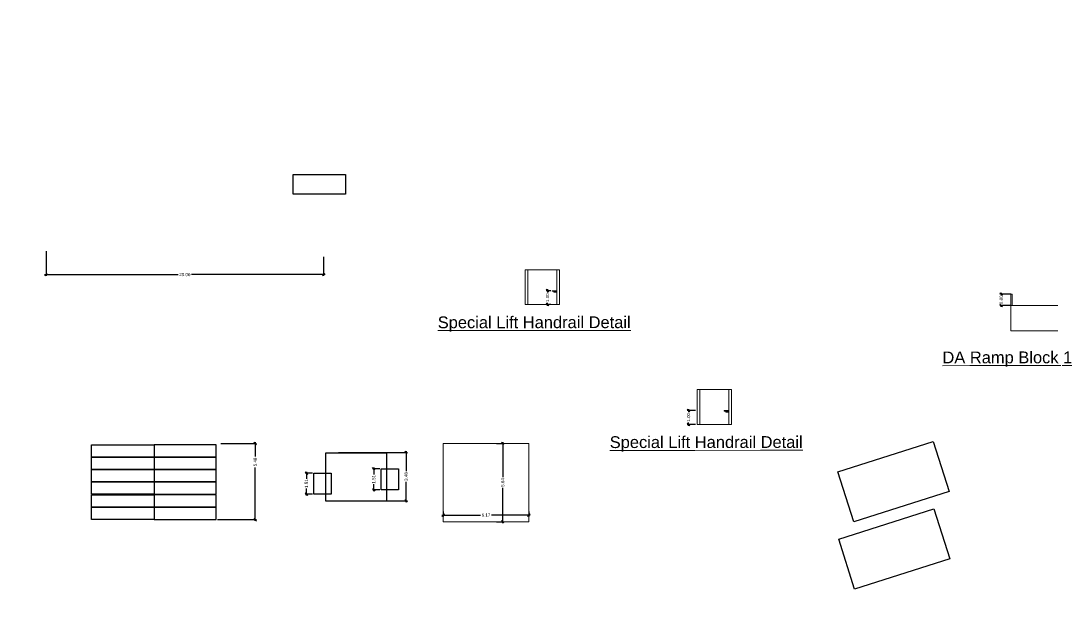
# Model space of a CAD drawing. Header units: metres. Extents: x 256329 to 886268, y -249371 to 355.
# Drawn here: x 283942.9 to 284017.1, y -1300.5 to -1258.7 of the extents above; entities that cross this region are included whole.
import ezdxf

# ---------------------------------------------------------------- set-up
doc = ezdxf.new("R2010")
doc.units = ezdxf.units.M
doc.header["$MEASUREMENT"] = 0
doc.header["$PDMODE"] = 35
doc.linetypes.add('CONTINULUS', pattern=[0])
doc.layers.get('0').update_dxf_attribs({"lineweight": 18})
doc.layers.get('Defpoints').update_dxf_attribs({"lineweight": 20})
for name, color, linetype, lineweight in [('BLK_1_PARAPET_HT', 7, 'Continuous', 0), ('BLK_2_PARAPET_HT', 7, 'Continuous', 0), ('MAIN_GATE', 7, 'Continuous', 9), ('TEXT', 7, 'Continuous', 18)]:
    doc.layers.add(name, color=color, linetype=linetype, lineweight=lineweight)
for name, color, linetype in [('DA parking', 7, 'Continuous'), ('DIST_EXIT', 7, 'Continuous'), ('ICT_LANDING_POINT_1', 7, 'Continuous'), ('ICT_LANDING_POINT_1_DOOR_1', 7, 'Continuous'), ('ICT_LANDING_POINT_1_DOOR_2', 7, 'Continuous')]:
    doc.layers.add(name, color=color, linetype=linetype)
doc.layers.add('SITE_COMPONENTS', color=7, linetype='Continuous', plot=False)
doc.layers.add('WATER_TREATMENT_PLANT', color=7, linetype='Continuous', plot=False)
doc.styles.get("Standard").update_dxf_attribs({"font": 'arial.ttf'})
doc.dimstyles.new('METRIC DIM', dxfattribs={"dimtxt": 0.23, "dimasz": 0.18, "dimexe": 0.1, "dimexo": 0.1, "dimgap": 0.09, "dimtad": 0, "dimzin": 0, "dimdsep": 46, "dimtxsty": 'Standard', "dimblk": 'OBLIQUE', "dimcen": 0, "dimdle": 0.1, "dimclrd": 147, "dimclre": 147, "dimclrt": 7, "dimadec": 0, "dimazin": 0, "dimtfac": 1, "dimtofl": 0, "dimtmove": 0, "dimatfit": 2, "dimfxl": 0.125, "dimtolj": 1, "dimtzin": 0, "dimarcsym": 0})

# ---------------------------------------------------------------- blocks, each defined once
blk = doc.blocks.new('_Oblique')
at = {"color": 0, "linetype": 'ByBlock', "lineweight": -2}
blk.add_line((-0.5, -0.5), (0.5, 0.5), dxfattribs=at)
blk = doc.blocks.new('*D15')
at = {"layer": 'Defpoints', "color": 0, "linetype": 'CONTINULUS', "ltscale": 0.05, "transparency": 16777216}
for p in [(283965.643889, -1289.733363), (283970.616945, -1289.733363), (283965.643889, -1293.214864)]:
    blk.add_point(p, dxfattribs=at)
at = {"layer": 'ICT_LANDING_POINT_1', "color": 147, "lineweight": -2, "ltscale": 0.05, "transparency": 16777216}
for p, q in [((283970.616945, -1289.633363), (283970.616945, -1291.085239)), ((283965.743889, -1289.733363), (283970.716945, -1289.733363)), ((283970.616945, -1293.314864), (283970.616945, -1291.862988)), ((283965.743889, -1293.214864), (283970.716945, -1293.214864))]:
    blk.add_line(p, q, dxfattribs=at)
at = {"layer": 'ICT_LANDING_POINT_1', "color": 147, "linetype": 'CONTINULUS', "lineweight": -2, "ltscale": 0.05, "transparency": 16777216, "xscale": 0.18, "yscale": 0.18, "zscale": 0.18}
for p, rotation in [((283970.616945, -1289.733363), 90), ((283970.616945, -1293.214864), 270)]:
    blk.add_blockref('_Oblique', p, dxfattribs=dict(at, rotation=rotation))
at = {"layer": 'ICT_LANDING_POINT_1', "color": 7, "linetype": 'CONTINULUS', "ltscale": 0.05, "transparency": 16777216, "insert": (283970.616945, -1291.474113), "char_height": 0.23, "attachment_point": 5, "rotation": 90}
blk.add_mtext('\\A1;3.48', dxfattribs=at)
blk = doc.blocks.new('*D16')
at = {"layer": 'Defpoints', "color": 0, "linetype": 'CONTINULUS', "ltscale": 0.05, "transparency": 16777216}
for p in [(283968.819892, -1290.917054), (283968.286874, -1292.424491), (283968.819892, -1292.424491)]:
    blk.add_point(p, dxfattribs=at)
at = {"layer": 'ICT_LANDING_POINT_1_DOOR_2', "color": 147, "lineweight": -2, "ltscale": 0.05, "transparency": 16777216}
for p, q in [((283968.719892, -1290.917054), (283968.186874, -1290.917054)), ((283968.286874, -1290.817054), (283968.286874, -1291.31508)), ((283968.719892, -1292.424491), (283968.186874, -1292.424491)), ((283968.286874, -1292.524491), (283968.286874, -1292.026465))]:
    blk.add_line(p, q, dxfattribs=at)
at = {"layer": 'ICT_LANDING_POINT_1_DOOR_2', "color": 147, "linetype": 'CONTINULUS', "lineweight": -2, "ltscale": 0.05, "transparency": 16777216, "xscale": 0.18, "yscale": 0.18, "zscale": 0.18}
for p, rotation in [((283968.286874, -1290.917054), 90), ((283968.286874, -1292.424491), 270)]:
    blk.add_blockref('_Oblique', p, dxfattribs=dict(at, rotation=rotation))
at = {"layer": 'ICT_LANDING_POINT_1_DOOR_2', "color": 7, "linetype": 'CONTINULUS', "ltscale": 0.05, "transparency": 16777216, "insert": (283968.286874, -1291.670773), "char_height": 0.23, "attachment_point": 5, "rotation": 90}
blk.add_mtext('\\A1;1.51', dxfattribs=at)
blk = doc.blocks.new('*D17')
at = {"layer": 'Defpoints', "color": 0, "linetype": 'CONTINULUS', "ltscale": 0.05, "transparency": 16777216}
for p in [(283963.973524, -1291.226842), (283963.440506, -1292.73428), (283963.973524, -1292.73428)]:
    blk.add_point(p, dxfattribs=at)
at = {"layer": 'ICT_LANDING_POINT_1_DOOR_2', "color": 147, "lineweight": -2, "ltscale": 0.05, "transparency": 16777216}
for p, q in [((283963.440506, -1291.126842), (283963.440506, -1291.624868)), ((283963.873524, -1291.226842), (283963.340506, -1291.226842)), ((283963.440506, -1292.83428), (283963.440506, -1292.336253)), ((283963.873524, -1292.73428), (283963.340506, -1292.73428))]:
    blk.add_line(p, q, dxfattribs=at)
at = {"layer": 'ICT_LANDING_POINT_1_DOOR_2', "color": 147, "linetype": 'CONTINULUS', "lineweight": -2, "ltscale": 0.05, "transparency": 16777216, "xscale": 0.18, "yscale": 0.18, "zscale": 0.18}
for p, rotation in [((283963.440506, -1291.226842), 90), ((283963.440506, -1292.73428), 270)]:
    blk.add_blockref('_Oblique', p, dxfattribs=dict(at, rotation=rotation))
at = {"layer": 'ICT_LANDING_POINT_1_DOOR_2', "color": 7, "linetype": 'CONTINULUS', "ltscale": 0.05, "transparency": 16777216, "insert": (283963.440506, -1291.980561), "char_height": 0.23, "attachment_point": 5, "rotation": 90}
blk.add_mtext('\\A1;1.51', dxfattribs=at)
blk = doc.blocks.new('*D18')
at = {"layer": 'BLK_1_PARAPET_HT', "color": 147, "lineweight": -2, "transparency": 16777216}
for p, q in [((283990.964758, -1286.613103), (283990.964758, -1286.836472)), ((283991.472035, -1286.713103), (283990.864758, -1286.713103)), ((283991.472035, -1287.714842), (283990.864758, -1287.714842)), ((283990.964758, -1287.814842), (283990.964758, -1287.591472))]:
    blk.add_line(p, q, dxfattribs=at)
at = {"layer": 'Defpoints', "color": 0, "transparency": 16777216}
for p in [(283991.572035, -1286.713103), (283990.964758, -1287.714842), (283991.572035, -1287.714842)]:
    blk.add_point(p, dxfattribs=at)
at = {"layer": 'BLK_1_PARAPET_HT', "color": 147, "lineweight": -2, "transparency": 16777216, "xscale": 0.18, "yscale": 0.18, "zscale": 0.18}
for p, rotation in [((283990.964758, -1286.713103), 90), ((283990.964758, -1287.714842), 270)]:
    blk.add_blockref('_Oblique', p, dxfattribs=dict(at, rotation=rotation))
at = {"layer": 'BLK_1_PARAPET_HT', "color": 7, "transparency": 16777216, "insert": (283990.964758, -1287.213972), "char_height": 0.23, "attachment_point": 5, "rotation": 90}
blk.add_mtext('\\A1;1.00', dxfattribs=at)
blk = doc.blocks.new('*D19')
at = {"layer": 'Defpoints', "color": 0, "linetype": 'CONTINULUS', "ltscale": 0.05, "transparency": 16777216}
for p in [(283944.682635, -1275.13963), (283964.6787, -1275.55311), (283964.6787, -1276.93396)]:
    blk.add_point(p, dxfattribs=at)
at = {"layer": 'DIST_EXIT', "color": 147, "lineweight": -2, "ltscale": 0.05, "transparency": 16777216}
for p, q in [((283944.682635, -1275.23963), (283944.682635, -1277.03396)), ((283964.6787, -1275.65311), (283964.6787, -1277.03396)), ((283944.582635, -1276.93396), (283954.201032, -1276.93396)), ((283964.7787, -1276.93396), (283955.160302, -1276.93396))]:
    blk.add_line(p, q, dxfattribs=at)
at = {"layer": 'DIST_EXIT', "color": 147, "linetype": 'CONTINULUS', "lineweight": -2, "ltscale": 0.05, "transparency": 16777216, "xscale": 0.18, "yscale": 0.18, "zscale": 0.18, "rotation": 180}
blk.add_blockref('_Oblique', (283944.682635, -1276.93396), dxfattribs=at)
at = {"layer": 'DIST_EXIT', "color": 147, "linetype": 'CONTINULUS', "lineweight": -2, "ltscale": 0.05, "transparency": 16777216, "xscale": 0.18, "yscale": 0.18, "zscale": 0.18}
blk.add_blockref('_Oblique', (283964.6787, -1276.93396), dxfattribs=at)
at = {"layer": 'DIST_EXIT', "color": 7, "linetype": 'CONTINULUS', "ltscale": 0.05, "transparency": 16777216, "insert": (283954.680667, -1276.93396), "char_height": 0.23, "attachment_point": 5}
blk.add_mtext('\\A1;20.00', dxfattribs=at)
blk = doc.blocks.new('*D20')
at = {"layer": 'Defpoints', "color": 0, "linetype": 'CONTINULUS', "ltscale": 0.05, "transparency": 16777216}
for p in [(283957.181917, -1289.094076), (283956.932407, -1294.570662), (283959.746296, -1294.570662)]:
    blk.add_point(p, dxfattribs=at)
at = {"layer": 'SITE_COMPONENTS', "color": 147, "lineweight": -2, "ltscale": 0.05, "transparency": 16777216}
for p, q in [((283957.281917, -1289.094076), (283959.846296, -1289.094076)), ((283959.746296, -1288.994076), (283959.746296, -1290.03218)), ((283959.746296, -1294.670662), (283959.746296, -1290.810086)), ((283957.032407, -1294.570662), (283959.846296, -1294.570662))]:
    blk.add_line(p, q, dxfattribs=at)
at = {"layer": 'SITE_COMPONENTS', "color": 147, "linetype": 'CONTINULUS', "lineweight": -2, "ltscale": 0.05, "transparency": 16777216, "xscale": 0.18, "yscale": 0.18, "zscale": 0.18}
for p, rotation in [((283959.746296, -1289.094076), 90), ((283959.746296, -1294.570662), 270)]:
    blk.add_blockref('_Oblique', p, dxfattribs=dict(at, rotation=rotation))
at = {"layer": 'SITE_COMPONENTS', "color": 7, "linetype": 'CONTINULUS', "ltscale": 0.05, "transparency": 16777216, "insert": (283959.746296, -1290.421133), "char_height": 0.23, "attachment_point": 5, "rotation": 90}
blk.add_mtext('\\A1;5.48', dxfattribs=at)
blk = doc.blocks.new('*D26')
at = {"layer": 'BLK_1_PARAPET_HT', "color": 147, "lineweight": -2, "transparency": 16777216}
for p, q in [((284014.173985, -1278.350713), (284013.381946, -1278.350713)), ((284013.481946, -1278.250713), (284013.481946, -1278.362388)), ((284014.173985, -1279.150713), (284013.381946, -1279.150713)), ((284013.481946, -1279.250713), (284013.481946, -1279.139039))]:
    blk.add_line(p, q, dxfattribs=at)
at = {"layer": 'Defpoints', "color": 0, "linetype": 'Continuous', "transparency": 16777216}
for p in [(284013.481946, -1278.350713), (284014.273985, -1278.350713), (284014.273985, -1279.150713)]:
    blk.add_point(p, dxfattribs=at)
at = {"layer": 'BLK_1_PARAPET_HT', "color": 147, "linetype": 'Continuous', "lineweight": -2, "transparency": 16777216, "xscale": 0.18, "yscale": 0.18, "zscale": 0.18}
for p, rotation in [((284013.481946, -1278.350713), 90), ((284013.481946, -1279.150713), 270)]:
    blk.add_blockref('_Oblique', p, dxfattribs=dict(at, rotation=rotation))
at = {"layer": 'BLK_1_PARAPET_HT', "color": 7, "linetype": 'Continuous', "transparency": 16777216, "insert": (284013.481946, -1278.750713), "char_height": 0.23, "attachment_point": 5, "rotation": 90}
blk.add_mtext('\\A1;0.80', dxfattribs=at)
blk = doc.blocks.new('*D176')
at = {"layer": 'Defpoints', "color": 0, "linetype": 'CONTINULUS', "ltscale": 0.05, "transparency": 16777216}
for p in [(283973.287992, -1293.881705), (283979.45505, -1293.881705), (283979.45505, -1294.247026)]:
    blk.add_point(p, dxfattribs=at)
at = {"layer": 'MAIN_GATE', "color": 147, "lineweight": -2, "ltscale": 0.05, "transparency": 16777216}
for p, q in [((283973.287992, -1293.981705), (283973.287992, -1294.347026)), ((283979.45505, -1293.981705), (283979.45505, -1294.347026)), ((283973.187992, -1294.247026), (283975.982176, -1294.247026)), ((283979.55505, -1294.247026), (283976.760866, -1294.247026))]:
    blk.add_line(p, q, dxfattribs=at)
at = {"layer": 'MAIN_GATE', "color": 147, "linetype": 'CONTINULUS', "lineweight": -2, "ltscale": 0.05, "transparency": 16777216, "xscale": 0.18, "yscale": 0.18, "zscale": 0.18, "rotation": 180}
blk.add_blockref('_Oblique', (283973.287992, -1294.247026), dxfattribs=at)
at = {"layer": 'MAIN_GATE', "color": 147, "linetype": 'CONTINULUS', "lineweight": -2, "ltscale": 0.05, "transparency": 16777216, "xscale": 0.18, "yscale": 0.18, "zscale": 0.18}
blk.add_blockref('_Oblique', (283979.45505, -1294.247026), dxfattribs=at)
at = {"layer": 'MAIN_GATE', "color": 7, "linetype": 'CONTINULUS', "ltscale": 0.05, "transparency": 16777216, "insert": (283976.371521, -1294.247026), "char_height": 0.23, "attachment_point": 5}
blk.add_mtext('\\A1;6.17', dxfattribs=at)
blk = doc.blocks.new('*D243')
at = {"layer": 'Defpoints', "color": 0, "linetype": 'CONTINULUS', "ltscale": 0.05, "transparency": 16777216}
for p in [(283977.031771, -1289.085208), (283977.031771, -1294.724467), (283977.575708, -1294.724467)]:
    blk.add_point(p, dxfattribs=at)
at = {"layer": 'MAIN_GATE', "color": 147, "lineweight": -2, "ltscale": 0.05, "transparency": 16777216}
for p, q in [((283977.131771, -1289.085208), (283977.675708, -1289.085208)), ((283977.575708, -1288.985208), (283977.575708, -1291.51659)), ((283977.575708, -1294.824467), (283977.575708, -1292.293084)), ((283977.131771, -1294.724467), (283977.675708, -1294.724467))]:
    blk.add_line(p, q, dxfattribs=at)
at = {"layer": 'MAIN_GATE', "color": 147, "linetype": 'CONTINULUS', "lineweight": -2, "ltscale": 0.05, "transparency": 16777216, "xscale": 0.18, "yscale": 0.18, "zscale": 0.18}
for p, rotation in [((283977.575708, -1289.085208), 90), ((283977.575708, -1294.724467), 270)]:
    blk.add_blockref('_Oblique', p, dxfattribs=dict(at, rotation=rotation))
at = {"layer": 'MAIN_GATE', "color": 7, "linetype": 'CONTINULUS', "ltscale": 0.05, "transparency": 16777216, "insert": (283977.575708, -1291.904837), "char_height": 0.23, "attachment_point": 5, "rotation": 90}
blk.add_mtext('\\A1;5.64', dxfattribs=at)
blk = doc.blocks.new('*D2088')
at = {"layer": 'BLK_2_PARAPET_HT', "color": 147, "lineweight": -2, "transparency": 16777216}
for p, q in [((283981.040848, -1278.091812), (283980.703825, -1278.091812)), ((283980.803825, -1277.991812), (283980.803825, -1278.2201)), ((283981.042691, -1279.091983), (283980.703825, -1279.091983)), ((283980.803825, -1279.191983), (283980.803825, -1278.9751))]:
    blk.add_line(p, q, dxfattribs=at)
at = {"layer": 'Defpoints', "color": 0, "linetype": 'Continuous', "transparency": 16777216}
for p in [(283981.140848, -1278.091812), (283980.803825, -1279.091983), (283981.142691, -1279.091983)]:
    blk.add_point(p, dxfattribs=at)
at = {"layer": 'BLK_2_PARAPET_HT', "color": 147, "linetype": 'Continuous', "lineweight": -2, "transparency": 16777216, "xscale": 0.18, "yscale": 0.18, "zscale": 0.18}
for p, rotation in [((283980.803825, -1278.091812), 90), ((283980.803825, -1279.091983), 270)]:
    blk.add_blockref('_Oblique', p, dxfattribs=dict(at, rotation=rotation))
at = {"layer": 'BLK_2_PARAPET_HT', "color": 7, "linetype": 'Continuous', "transparency": 16777216, "insert": (283980.803825, -1278.5976), "char_height": 0.23, "attachment_point": 5, "rotation": 90}
blk.add_mtext('\\A1;1.00', dxfattribs=at)

msp = doc.modelspace()

# ---------------------------------------------------------------- linework, layer by layer
at = {"color": 1, "ltscale": 0.5}
for p, q in [((283979.183298, -1279.091983), (283979.183298, -1276.594209)), ((283981.67257, -1276.594209), (283979.183298, -1276.594209)), ((283979.386504, -1279.091983), (283979.386504, -1276.594209)), ((283981.469364, -1279.091983), (283981.469364, -1276.594209)), ((283981.67257, -1279.091983), (283981.67257, -1276.594209)), ((283979.183298, -1279.091983), (283981.67257, -1279.091983))]:
    msp.add_line(p, q, dxfattribs=at)
for points in [[(283981.469364, -1278.091983), (283981.142691, -1278.091983), (283981.142691, -1278.134631), (283981.469364, -1278.134631)], [(283981.261604, -1278.134631), (283981.469364, -1278.134631), (283981.469364, -1278.20614), (283981.261604, -1278.20614)], [(284014.168333, -1279.150713), (284014.267699, -1279.150713), (284014.267699, -1278.350713), (284014.168333, -1278.350713)], [(284014.168333, -1280.971171), (284017.775802, -1280.971171), (284017.775802, -1279.150713), (284014.168333, -1279.150713)], [(283991.572035, -1287.714842), (283991.572035, -1285.217069)], [(283994.061307, -1285.217069), (283991.572035, -1285.217069)], [(283991.775241, -1287.714842), (283991.775241, -1285.217069)], [(283993.858101, -1287.714842), (283993.858101, -1285.217069)], [(283994.061307, -1287.714842), (283994.061307, -1285.217069)], [(283993.858101, -1286.714842), (283993.531428, -1286.714842), (283993.531428, -1286.75749), (283993.858101, -1286.75749)], [(283993.650341, -1286.75749), (283993.858101, -1286.75749), (283993.858101, -1286.828999), (283993.650341, -1286.828999)], [(283991.572035, -1287.714842), (283994.061307, -1287.714842)]]:
    msp.add_lwpolyline(points, close=True, dxfattribs=at)
at = {"layer": 'DA parking', "color": 7, "linetype": 'CONTINULUS', "ltscale": 0.05}
for points in [[(284001.727852, -1291.127635), (284008.588531, -1288.943353), (284009.73354, -1292.539749), (284002.872862, -1294.724031)], [(284001.780721, -1295.980642), (284008.641399, -1293.79636), (284009.789262, -1297.401718), (284002.928584, -1299.586)]]:
    msp.add_lwpolyline(points, close=True, dxfattribs=at)
at = {"layer": 'ICT_LANDING_POINT_1', "linetype": 'CONTINULUS', "ltscale": 0.05}
msp.add_lwpolyline([(283964.825421, -1289.754181), (283969.208802, -1289.754181), (283969.208802, -1293.235682), (283964.825421, -1293.235682)], close=True, dxfattribs=at)
at = {"layer": 'ICT_LANDING_POINT_1_DOOR_1', "color": 1, "linetype": 'CONTINULUS', "ltscale": 0.05}
msp.add_lwpolyline([(283968.819892, -1290.917054), (283970.071509, -1290.917054), (283970.071509, -1292.424491), (283968.819892, -1292.424491)], close=True, dxfattribs=at)
at = {"layer": 'ICT_LANDING_POINT_1_DOOR_2', "color": 1, "linetype": 'CONTINULUS', "ltscale": 0.05}
msp.add_lwpolyline([(283963.973524, -1291.226842), (283965.221975, -1291.226842), (283965.221975, -1292.73428), (283963.973524, -1292.73428)], close=True, dxfattribs=at)
at = {"layer": 'MAIN_GATE', "color": 7, "ltscale": 0.05}
msp.add_lwpolyline([(283979.45505, -1294.724467), (283973.287992, -1294.724467), (283973.287992, -1289.085208), (283979.45505, -1289.085208)], close=True, dxfattribs=at)
at = {"layer": 'SITE_COMPONENTS', "color": 1, "linetype": 'CONTINULUS', "ltscale": 0.05}
for points in [[(283947.96288, -1289.195492), (283952.469924, -1289.195492), (283952.469924, -1290.081794), (283947.96288, -1290.081794)], [(283956.932407, -1289.195492), (283952.469924, -1289.195492), (283952.469924, -1290.081794), (283956.932407, -1290.081794)], [(283947.96288, -1290.081794), (283952.469924, -1290.081794), (283952.469924, -1290.968095), (283947.96288, -1290.968095)], [(283956.932407, -1290.081794), (283952.469924, -1290.081794), (283952.469924, -1290.968095), (283956.932407, -1290.968095)], [(283947.96288, -1290.968095), (283952.469924, -1290.968095), (283952.469924, -1291.854396), (283947.96288, -1291.854396)], [(283956.932407, -1290.968095), (283952.469924, -1290.968095), (283952.469924, -1291.854396), (283956.932407, -1291.854396)], [(283947.96288, -1291.854396), (283952.469924, -1291.854396), (283952.469924, -1292.740698), (283947.96288, -1292.740698)], [(283956.932407, -1291.854396), (283952.469924, -1291.854396), (283952.469924, -1292.740698), (283956.932407, -1292.740698)], [(283947.96288, -1292.798059), (283952.469924, -1292.798059), (283952.469924, -1293.68436), (283947.96288, -1293.68436)], [(283956.932407, -1292.798059), (283952.469924, -1292.798059), (283952.469924, -1293.68436), (283956.932407, -1293.68436)], [(283947.96288, -1293.68436), (283952.469924, -1293.68436), (283952.469924, -1294.570662), (283947.96288, -1294.570662)], [(283956.932407, -1293.68436), (283952.469924, -1293.68436), (283952.469924, -1294.570662), (283956.932407, -1294.570662)]]:
    msp.add_lwpolyline(points, close=True, dxfattribs=at)
at = {"layer": 'WATER_TREATMENT_PLANT', "color": 1, "linetype": 'CONTINULUS', "ltscale": 0.05}
msp.add_lwpolyline([(283962.473399, -1269.727409), (283966.258561, -1269.727409), (283966.258561, -1271.139301), (283962.473399, -1271.139301)], close=True, dxfattribs=at)

# ---------------------------------------------------------------- texts
at = {"layer": 'TEXT', "ltscale": 0.5, "char_height": 0.848501, "width": 21.498368, "attachment_point": 1, "rotation": 0.03731716}
for s, insert in [('{\\LSpecial Lift Handrail Detail}', (283972.895896, -1279.948072)), ('{\\LDA Ramp Block 1}', (284009.250705, -1282.472529)), ('{\\LSpecial Lift Handrail Detail}', (283985.284633, -1288.570931))]:
    msp.add_mtext(s, dxfattribs=dict(at, insert=insert))

# ---------------------------------------------------------------- dimensions: what is measured, and where the dimension line sits
at = {"layer": 'BLK_1_PARAPET_HT', "color": 2, "linetype": 'Continuous'}
dim = msp.add_linear_dim(base=(284013.481946, -1278.350713), p1=(284014.273985, -1279.150713), p2=(284014.273985, -1278.350713), angle=90, dimstyle='METRIC DIM', override={"dimfxl": 0.18}, dxfattribs=at)
dim.commit()
dim.dimension.update_dxf_attribs({"geometry": '*D26', "text_midpoint": (284013.481946, -1278.750713), "dimtype": 128})
at = {"layer": 'BLK_1_PARAPET_HT', "color": 4}
dim = msp.add_linear_dim(base=(283990.964758, -1287.714842), p1=(283991.572035, -1286.713103), p2=(283991.572035, -1287.714842), angle=90, dimstyle='METRIC DIM', override={"dimfxl": 0.18}, dxfattribs=at)
dim.commit()
dim.dimension.update_dxf_attribs({"geometry": '*D18', "text_midpoint": (283990.964758, -1287.213972)})
at = {"layer": 'BLK_2_PARAPET_HT', "color": 4, "linetype": 'Continuous'}
dim = msp.add_linear_dim(base=(283980.803825, -1279.091983), p1=(283981.140848, -1278.091812), p2=(283981.142691, -1279.091983), angle=90, dimstyle='METRIC DIM', override={"dimfxl": 0.18}, dxfattribs=at)
dim.commit()
dim.dimension.update_dxf_attribs({"geometry": '*D2088', "text_midpoint": (283980.803825, -1278.5976), "dimtype": 128})
at = {"layer": 'DIST_EXIT', "color": 7, "linetype": 'CONTINULUS', "ltscale": 0.05}
dim = msp.add_linear_dim(base=(283964.6787, -1276.93396), p1=(283944.682635, -1275.13963), p2=(283964.6787, -1275.55311), dimstyle='METRIC DIM', override={"dimfxl": 0.18}, dxfattribs=at)
dim.commit()
dim.dimension.update_dxf_attribs({"geometry": '*D19', "text_midpoint": (283954.680667, -1276.93396)})
at = {"layer": 'ICT_LANDING_POINT_1', "color": 7, "linetype": 'CONTINULUS', "ltscale": 0.05}
dim = msp.add_linear_dim(base=(283970.616945, -1289.733363), p1=(283965.643889, -1293.214864), p2=(283965.643889, -1289.733363), angle=90, dimstyle='METRIC DIM', override={"dimfxl": 0.18}, dxfattribs=at)
dim.commit()
dim.dimension.update_dxf_attribs({"geometry": '*D15', "text_midpoint": (283970.616945, -1291.474113)})
at = {"layer": 'ICT_LANDING_POINT_1_DOOR_2', "color": 2, "linetype": 'CONTINULUS', "ltscale": 0.05}
for base, p1, p2, picture, middle in [((283963.440506, -1292.73428), (283963.973524, -1291.226842), (283963.973524, -1292.73428), '*D17', (283963.440506, -1291.980561)), ((283968.286874, -1292.424491), (283968.819892, -1290.917054), (283968.819892, -1292.424491), '*D16', (283968.286874, -1291.670773))]:
    dim = msp.add_linear_dim(base=base, p1=p1, p2=p2, angle=90, dimstyle='METRIC DIM', override={"dimfxl": 0.18}, dxfattribs=at)
    dim.commit()
    dim.dimension.update_dxf_attribs({"geometry": picture, "text_midpoint": middle})
at = {"layer": 'MAIN_GATE', "color": 1, "linetype": 'CONTINULUS', "ltscale": 0.05}
dim = msp.add_linear_dim(base=(283977.575708, -1294.724467), p1=(283977.031771, -1289.085208), p2=(283977.031771, -1294.724467), angle=90, dimstyle='METRIC DIM', override={"dimfxl": 0.18}, dxfattribs=at)
dim.commit()
dim.dimension.update_dxf_attribs({"geometry": '*D243', "text_midpoint": (283977.575708, -1291.904837)})
at = {"layer": 'MAIN_GATE', "color": 2, "linetype": 'CONTINULUS', "ltscale": 0.05}
dim = msp.add_linear_dim(base=(283979.45505, -1294.247026), p1=(283973.287992, -1293.881705), p2=(283979.45505, -1293.881705), dimstyle='METRIC DIM', override={"dimfxl": 0.18}, dxfattribs=at)
dim.commit()
dim.dimension.update_dxf_attribs({"geometry": '*D176', "text_midpoint": (283976.371521, -1294.247026)})
at = {"layer": 'SITE_COMPONENTS', "color": 1, "linetype": 'CONTINULUS', "ltscale": 0.05}
dim = msp.add_linear_dim(base=(283959.746296, -1294.570662), p1=(283957.181917, -1289.094076), p2=(283956.932407, -1294.570662), angle=90, dimstyle='METRIC DIM', override={"dimfxl": 0.18}, dxfattribs=at)
dim.commit()
dim.dimension.update_dxf_attribs({"geometry": '*D20', "text_midpoint": (283959.746296, -1290.421133), "dimtype": 128})

doc.saveas('drawing.dxf')
